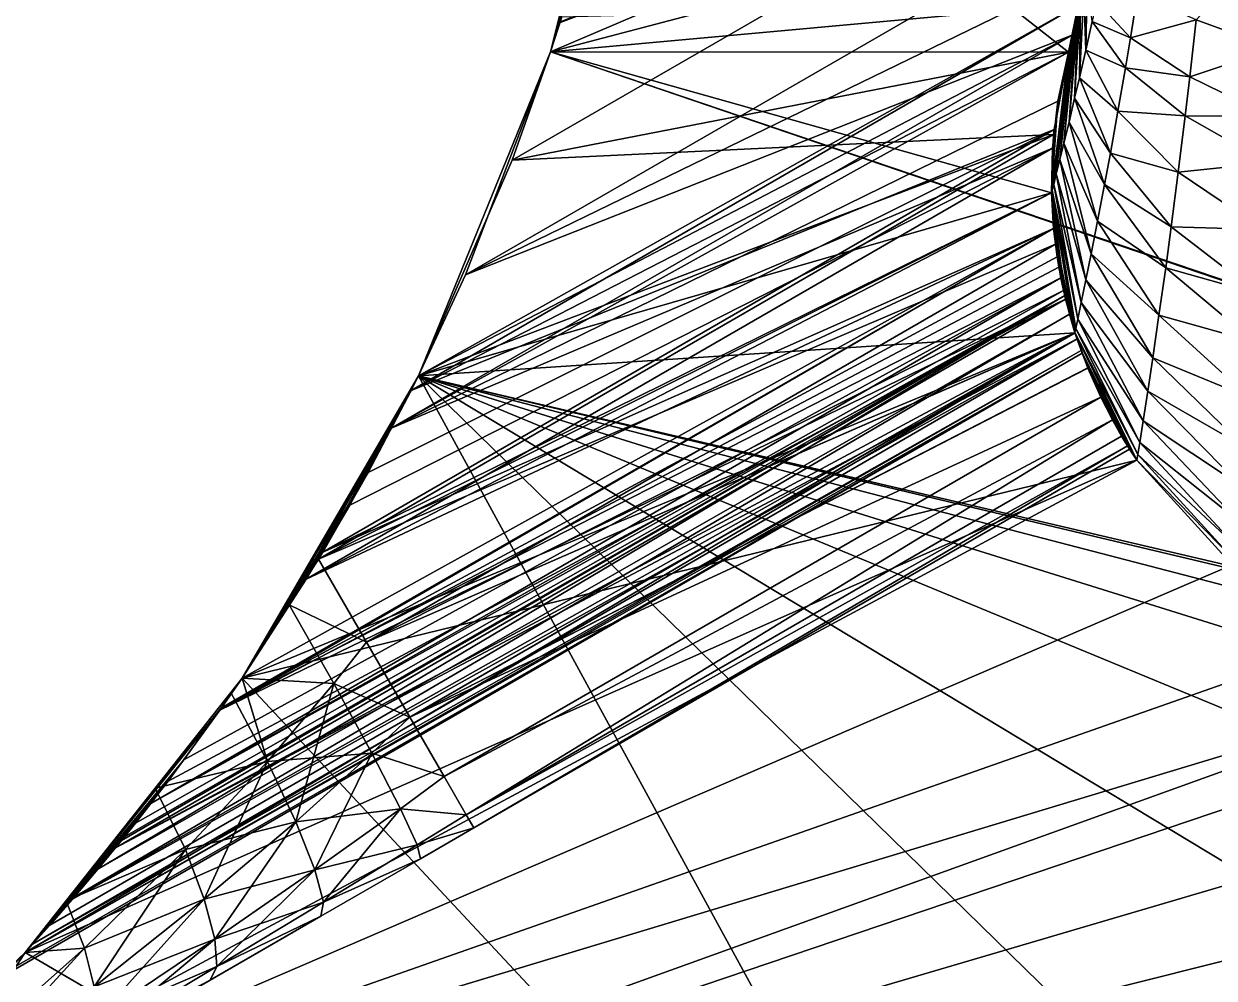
# Model space of a CAD drawing. Header units: metres. Extents: x -44.6 to 35.4, y -44.1 to 26.9.
# Drawn here: x -1.758 to 0.16, y 13.468 to 15.004 of the extents above; entities that cross this region are included whole.
import ezdxf

# ---------------------------------------------------------------- set-up
doc = ezdxf.new("R2010")
doc.units = ezdxf.units.M

msp = doc.modelspace()

# ---------------------------------------------------------------- linework, layer by layer
for points in [[(5.965068, 18.253048, 91.214554), (21.388479, 9.967415, 91.214554), (-0.712421, 16.066345, 91.214554)], [(21.388479, 9.967415, 91.214554), (-0.771627, 15.505931, 91.214554), (-0.712421, 16.066345, 91.214554)], [(-0.844055, 15.178485, 96.591705), (-0.771627, 15.505931, 91.214554), (-0.909001, 14.959399, 91.214554)], [(5.113132, 12.917341, 91.214554), (-0.909001, 14.959399, 91.214554), (-0.771627, 15.505931, 91.214554)], [(-0.771626, 15.505929, 123.214554), (-0.909001, 14.959397, 123.214554), (-0.074778, 14.958472, 123.214554)], [(-0.771626, 15.505929, 123.214554), (-0.894756, 15.005849, 120.187546), (-0.909001, 14.959398, 120.199821)], [(-0.909001, 14.959398, 120.199821), (-0.909001, 14.959397, 123.214554), (-0.771626, 15.505929, 123.214554)], [(-0.771627, 15.505931, 91.214554), (21.388479, 9.967415, 91.214554), (5.113132, 12.917341, 91.214554)], [(-0.074778, 14.958472, 123.214554), (0.039653, 15.511976, 123.214554), (-0.771626, 15.505929, 123.214554)], [(0.013716, 15.35301, 120.214554), (0.039653, 15.511976, 123.214554), (-0.074778, 14.958472, 123.214554)], [(-0.074778, 14.958473, 115.214554), (0.013716, 15.35301, 115.214554), (-0.970826, 14.784585, 115.214554)], [(-0.909001, 14.959398, 115.229286), (-0.970826, 14.784585, 115.214554), (0.013716, 15.35301, 115.214554)], [(0.013716, 15.35301, 120.214554), (-0.970826, 14.784584, 120.214554), (-0.909001, 14.959398, 120.199821)], [(-0.970826, 14.784584, 120.214554), (0.013716, 15.35301, 120.214554), (-0.074778, 14.958472, 120.214554)], [(-0.893531, 15.007623, 115.239029), (-0.909001, 14.959398, 115.229286), (0.013716, 15.35301, 115.214554)], [(0.013716, 15.35301, 120.214554), (-0.909001, 14.959398, 120.199821), (-0.894756, 15.005849, 120.187546)], [(-0.074778, 14.958472, 123.214554), (-0.074778, 14.958472, 120.214554), (0.013716, 15.35301, 120.214554)], [(0.013716, 15.35301, 115.214554), (-0.074778, 14.958473, 115.214554), (-0.05439, 15.036902, 101.580917)], [(-0.041681, 15.088759, 96.5867), (-0.017807, 15.193767, 96.582298), (-1.046293, 14.59997, 96.582298)], [(-0.909001, 14.959399, 96.588005), (-1.046293, 14.59997, 96.582298), (-0.017807, 15.193767, 96.582298)], [(-0.844055, 15.178485, 96.591705), (-0.909001, 14.959399, 96.588005), (-0.017807, 15.193767, 96.582298)], [(-0.909001, 14.959399, 91.214554), (-0.909001, 14.959399, 96.588005), (-0.844055, 15.178485, 96.591705)], [(-0.067683, 14.986404, 96.604736), (-0.041681, 15.088759, 96.5867), (-1.046293, 14.59997, 96.582298)], [(-0.041681, 15.088759, 96.5867), (-0.067683, 14.986404, 96.604736), (-0.074779, 14.958474, 96.214554)], [(-0.074779, 14.958474, 96.214554), (-0.06484, 14.996026, 96.132065), (-0.041681, 15.088759, 96.5867)], [(-0.06484, 14.996026, 96.132065), (-0.055211, 15.033637, 96.052605), (-0.041681, 15.088759, 96.5867)], [(-0.044814, 15.075742, 96.02755), (-0.050173, 15.053837, 96.038605), (-0.046964, 14.961908, 95.86026)], [(-0.046964, 14.961908, 95.86026), (-0.036728, 15.008204, 95.844849), (-0.044814, 15.075742, 96.02755)], [(0.202174, 15.08702, 95.452431), (0.130938, 15.010725, 95.507889), (0.257981, 14.964725, 95.381493)], [(-1.133643, 14.413795, 101.580917), (-0.05439, 15.036902, 101.580917), (-0.074779, 14.958473, 101.576202)], [(-0.05439, 15.036902, 101.580917), (-1.133643, 14.413795, 101.580917), (-1.121819, 14.437596, 101.581261)], [(-1.121819, 14.437596, 101.581261), (-0.909001, 14.959399, 101.589386), (-0.05439, 15.036902, 101.580917)], [(-0.05439, 15.036902, 101.580917), (-0.909001, 14.959399, 101.589386), (-0.89103, 15.01562, 101.590324)], [(-0.074778, 14.958473, 115.214554), (-0.074779, 14.958473, 101.576202), (-0.05439, 15.036902, 101.580917)], [(-0.057054, 14.917542, 95.882309), (-0.046964, 14.961908, 95.86026), (-0.050173, 15.053837, 96.038605)], [(-0.050173, 15.053837, 96.038605), (-0.055211, 15.033637, 96.052605), (-0.057054, 14.917542, 95.882309)], [(0.025207, 14.98199, 95.664963), (-0.029745, 15.040605, 95.838165), (-0.036728, 15.008204, 95.844849)], [(-0.029745, 15.040605, 95.838165), (0.025207, 14.98199, 95.664963), (0.03667, 15.052606, 95.661484)], [(0.130938, 15.010725, 95.507889), (0.03667, 15.052606, 95.661484), (0.025207, 14.98199, 95.664963)], [(-0.07382, 14.84625, 95.937149), (-0.064753, 14.884453, 95.904289), (-0.058893, 15.019104, 96.065514)], [(-0.058893, 15.019104, 96.065514), (-0.063052, 15.002914, 96.083618), (-0.07382, 14.84625, 95.937149)], [(-0.058893, 15.019104, 96.065514), (-0.055211, 15.033637, 96.052605), (-0.06484, 14.996026, 96.132065)], [(-0.063052, 15.002914, 96.083618), (-0.058893, 15.019104, 96.065514), (-0.06484, 14.996026, 96.132065)], [(-0.064753, 14.884453, 95.904289), (-0.057054, 14.917542, 95.882309), (-0.055211, 15.033637, 96.052605)], [(-0.055211, 15.033637, 96.052605), (-0.058893, 15.019104, 96.065514), (-0.064753, 14.884453, 95.904289)], [(-0.89103, 15.01562, 101.590324), (-0.909001, 14.959399, 101.589386), (-0.909001, 14.959398, 115.229286)], [(-0.909001, 14.959398, 115.229286), (-0.893531, 15.007623, 115.239029), (-0.89103, 15.01562, 101.590324)], [(-0.081999, 14.81244, 95.975426), (-0.07382, 14.84625, 95.937149), (-0.063052, 15.002914, 96.083618)], [(-0.063052, 15.002914, 96.083618), (-0.06664, 14.989133, 96.1035), (-0.081999, 14.81244, 95.975426)], [(-0.06484, 14.996026, 96.132065), (-0.06664, 14.989133, 96.1035), (-0.063052, 15.002914, 96.083618)], [(0.01705, 14.933496, 95.673004), (-0.036728, 15.008204, 95.844849), (-0.046964, 14.961908, 95.86026)], [(-0.036728, 15.008204, 95.844849), (0.01705, 14.933496, 95.673004), (0.025207, 14.98199, 95.664963)], [(0.025207, 14.98199, 95.664963), (0.120711, 14.919042, 95.512093), (0.130938, 15.010725, 95.507889)], [(0.257981, 14.964725, 95.381493), (0.130938, 15.010725, 95.507889), (0.120711, 14.919042, 95.512093)], [(-1.121819, 14.437597, 96.59053), (-1.166689, 14.352915, 96.60714), (-0.067683, 14.986404, 96.604736)], [(-0.074779, 14.958474, 96.609657), (-0.067683, 14.986404, 96.604736), (-1.166689, 14.352915, 96.60714)], [(-1.046293, 14.59997, 96.582298), (-1.121819, 14.437597, 96.59053), (-0.067683, 14.986404, 96.604736)], [(-0.09429, 14.762691, 96.061234), (-0.088508, 14.785941, 96.014748), (-0.069385, 14.978699, 96.122971)], [(-0.069385, 14.978699, 96.122971), (-0.071743, 14.969815, 96.145103), (-0.09429, 14.762691, 96.061234)], [(-0.088508, 14.785941, 96.014748), (-0.081999, 14.81244, 95.975426), (-0.06664, 14.989133, 96.1035)], [(-0.06664, 14.989133, 96.1035), (-0.069385, 14.978699, 96.122971), (-0.088508, 14.785941, 96.014748)], [(-0.074779, 14.958474, 96.214554), (-0.074773, 14.958495, 96.211517), (-0.06484, 14.996026, 96.132065)], [(-0.067683, 14.986404, 96.604736), (-0.074779, 14.958474, 96.609657), (-0.074779, 14.958474, 96.214554)], [(-0.06484, 14.996026, 96.132065), (-0.074773, 14.958495, 96.211517), (-0.074349, 14.960072, 96.188141)], [(-0.06484, 14.996026, 96.132065), (-0.074349, 14.960072, 96.188141), (-0.073426, 14.963512, 96.167862)], [(-0.06484, 14.996026, 96.132065), (-0.073426, 14.963512, 96.167862), (-0.071743, 14.969815, 96.145103)], [(-0.071743, 14.969815, 96.145103), (-0.069385, 14.978699, 96.122971), (-0.06484, 14.996026, 96.132065)], [(-0.06484, 14.996026, 96.132065), (-0.069385, 14.978699, 96.122971), (-0.06664, 14.989133, 96.1035)], [(0.120711, 14.919042, 95.512093), (0.025207, 14.98199, 95.664963), (0.01705, 14.933496, 95.673004)], [(-1.166689, 14.352915, 96.60714), (-0.091778, 14.879624, 96.634804), (-0.074779, 14.958474, 96.609657)], [(-1.133643, 14.413795, 101.580917), (-0.074779, 14.958473, 101.576202), (-0.097878, 14.834097, 101.552818)], [(-0.970826, 14.784585, 115.214554), (-0.909001, 14.959399, 101.589386), (-1.121819, 14.437596, 101.581261)], [(-0.909001, 14.959399, 91.214554), (-1.121819, 14.437597, 91.214554), (-1.046293, 14.59997, 96.582298)], [(4.474, 13.127654, 91.214554), (-1.121819, 14.437597, 91.214554), (-0.909001, 14.959399, 91.214554)], [(-0.909001, 14.959397, 123.214554), (-1.121818, 14.437595, 123.214554), (-0.102022, 14.731977, 123.214554)], [(-1.121818, 14.437595, 123.214554), (-0.909001, 14.959397, 123.214554), (-0.970826, 14.784584, 120.214554)], [(-1.046293, 14.59997, 96.582298), (-0.909001, 14.959399, 96.588005), (-0.909001, 14.959399, 91.214554)], [(-0.970826, 14.784585, 115.214554), (-0.909001, 14.959398, 115.229286), (-0.909001, 14.959399, 101.589386)], [(-0.909001, 14.959397, 123.214554), (-0.909001, 14.959398, 120.199821), (-0.970826, 14.784584, 120.214554)], [(-0.098662, 14.826249, 115.214554), (-0.074778, 14.958473, 115.214554), (-0.970826, 14.784585, 115.214554)], [(-0.970826, 14.784584, 120.214554), (-0.074778, 14.958472, 120.214554), (-0.098661, 14.826249, 120.214554)], [(-0.909001, 14.959399, 91.214554), (5.113132, 12.917341, 91.214554), (4.474, 13.127654, 91.214554)], [(-0.909001, 14.959397, 123.214554), (-0.102022, 14.731977, 123.214554), (-0.074778, 14.958472, 123.214554)], [(-0.102023, 14.731979, 96.214554), (-0.102008, 14.732038, 96.207741), (-0.074773, 14.958495, 96.211517)], [(-0.074773, 14.958495, 96.211517), (-0.074779, 14.958474, 96.214554), (-0.102023, 14.731979, 96.214554)], [(-0.102023, 14.731979, 96.214554), (-0.074779, 14.958474, 96.214554), (-0.074779, 14.958474, 96.609657)], [(-0.074779, 14.958474, 96.609657), (-0.091778, 14.879624, 96.634804), (-0.102023, 14.731979, 96.214554)], [(-0.074778, 14.958472, 123.214554), (-0.102022, 14.731977, 123.214554), (-0.098661, 14.826249, 120.214554)], [(-0.102008, 14.732038, 96.207741), (-0.100908, 14.73638, 96.155434), (-0.074349, 14.960072, 96.188141)], [(-0.074349, 14.960072, 96.188141), (-0.074773, 14.958495, 96.211517), (-0.102008, 14.732038, 96.207741)], [(-0.100908, 14.73638, 96.155434), (-0.098536, 14.745773, 96.110558), (-0.073426, 14.963512, 96.167862)], [(-0.073426, 14.963512, 96.167862), (-0.074349, 14.960072, 96.188141), (-0.100908, 14.73638, 96.155434)], [(-0.098662, 14.826249, 115.214554), (-0.097878, 14.834097, 101.552818), (-0.074779, 14.958473, 101.576202)], [(-0.074779, 14.958473, 101.576202), (-0.074778, 14.958473, 115.214554), (-0.098662, 14.826249, 115.214554)], [(-0.098661, 14.826249, 120.214554), (-0.074778, 14.958472, 120.214554), (-0.074778, 14.958472, 123.214554)], [(-0.098536, 14.745773, 96.110558), (-0.09429, 14.762691, 96.061234), (-0.071743, 14.969815, 96.145103)], [(-0.071743, 14.969815, 96.145103), (-0.073426, 14.963512, 96.167862), (-0.098536, 14.745773, 96.110558)], [(0.004907, 14.863689, 95.693138), (-0.046964, 14.961908, 95.86026), (-0.057054, 14.917542, 95.882309)], [(-0.046964, 14.961908, 95.86026), (0.004907, 14.863689, 95.693138), (0.01705, 14.933496, 95.673004)], [(0.120711, 14.919042, 95.512093), (0.251326, 14.855347, 95.388252), (0.257981, 14.964725, 95.381493)], [(0.113327, 14.856055, 95.522209), (0.01705, 14.933496, 95.673004), (0.004907, 14.863689, 95.693138)], [(0.01705, 14.933496, 95.673004), (0.113327, 14.856055, 95.522209), (0.120711, 14.919042, 95.512093)], [(-0.007279, 14.79619, 95.72332), (-0.057054, 14.917542, 95.882309), (-0.064753, 14.884453, 95.904289)], [(-0.057054, 14.917542, 95.882309), (-0.007279, 14.79619, 95.72332), (0.004907, 14.863689, 95.693138)], [(0.251326, 14.855347, 95.388252), (0.120711, 14.919042, 95.512093), (0.113327, 14.856055, 95.522209)], [(-0.016722, 14.745451, 95.754189), (-0.064753, 14.884453, 95.904289), (-0.07382, 14.84625, 95.937149)], [(-0.064753, 14.884453, 95.904289), (-0.016722, 14.745451, 95.754189), (-0.007279, 14.79619, 95.72332)], [(-0.100448, 14.804197, 96.670853), (-0.091778, 14.879624, 96.634804), (-1.166689, 14.352915, 96.60714)], [(-0.091778, 14.879624, 96.634804), (-0.100448, 14.804197, 96.670853), (-0.102023, 14.731979, 96.214554)], [(0.102179, 14.765359, 95.547745), (0.004907, 14.863689, 95.693138), (-0.007279, 14.79619, 95.72332)], [(0.004907, 14.863689, 95.693138), (0.102179, 14.765359, 95.547745), (0.113327, 14.856055, 95.522209)], [(-0.028006, 14.686432, 95.801231), (-0.07382, 14.84625, 95.937149), (-0.081999, 14.81244, 95.975426)], [(-0.07382, 14.84625, 95.937149), (-0.028006, 14.686432, 95.801231), (-0.016722, 14.745451, 95.754189)], [(0.246385, 14.78048, 95.401421), (0.113327, 14.856055, 95.522209), (0.102179, 14.765359, 95.547745)], [(0.113327, 14.856055, 95.522209), (0.246385, 14.78048, 95.401421), (0.251326, 14.855347, 95.388252)], [(-0.102022, 14.731978, 115.220993), (-0.098662, 14.826249, 115.214554), (-1.282953, 14.142498, 115.214554)], [(-1.121818, 14.437596, 115.214554), (-1.282953, 14.142498, 115.214554), (-0.098662, 14.826249, 115.214554)], [(-0.098661, 14.826249, 120.214554), (-1.282953, 14.142497, 120.214554), (-1.121818, 14.437595, 120.214554)], [(-1.282953, 14.142497, 120.214554), (-0.098661, 14.826249, 120.214554), (-0.102022, 14.731977, 120.208122)], [(-0.097878, 14.834097, 101.552818), (-1.27617, 14.15381, 101.552818), (-1.202933, 14.281686, 101.572609)], [(-1.27617, 14.15381, 101.552818), (-0.097878, 14.834097, 101.552818), (-0.102023, 14.731979, 101.512901)], [(-0.097878, 14.834097, 101.552818), (-1.202933, 14.281686, 101.572609), (-1.133643, 14.413795, 101.580917)], [(-0.970826, 14.784585, 115.214554), (-1.121818, 14.437596, 115.214554), (-0.098662, 14.826249, 115.214554)], [(-0.098661, 14.826249, 120.214554), (-1.121818, 14.437595, 120.214554), (-0.970826, 14.784584, 120.214554)], [(-0.102022, 14.731978, 115.220993), (-0.102023, 14.731979, 101.512901), (-0.097878, 14.834097, 101.552818)], [(-0.098662, 14.826249, 115.214554), (-0.102022, 14.731978, 115.220993), (-0.097878, 14.834097, 101.552818)], [(-0.102022, 14.731977, 123.214554), (-0.102022, 14.731977, 120.208122), (-0.098661, 14.826249, 120.214554)], [(-0.038337, 14.633802, 95.856926), (-0.081999, 14.81244, 95.975426), (-0.088508, 14.785941, 96.014748)], [(-0.081999, 14.81244, 95.975426), (-0.038337, 14.633802, 95.856926), (-0.028006, 14.686432, 95.801231)], [(-1.232316, 14.229063, 96.631439), (-1.302668, 14.110095, 96.670853), (-0.100448, 14.804197, 96.670853)], [(-0.102023, 14.731979, 96.721268), (-0.100448, 14.804197, 96.670853), (-1.302668, 14.110095, 96.670853)], [(-1.166689, 14.352915, 96.60714), (-1.232316, 14.229063, 96.631439), (-0.100448, 14.804197, 96.670853)], [(-0.100448, 14.804197, 96.670853), (-0.102023, 14.731979, 96.721268), (-0.102023, 14.731979, 96.214554)], [(-0.046661, 14.592285, 95.914841), (-0.088508, 14.785941, 96.014748), (-0.09429, 14.762691, 96.061234)], [(-0.088508, 14.785941, 96.014748), (-0.046661, 14.592285, 95.914841), (-0.038337, 14.633802, 95.856926)], [(0.090812, 14.677638, 95.586182), (-0.007279, 14.79619, 95.72332), (-0.016722, 14.745451, 95.754189)], [(-0.007279, 14.79619, 95.72332), (0.090812, 14.677638, 95.586182), (0.102179, 14.765359, 95.547745)], [(-1.121819, 14.437596, 101.581261), (-1.121818, 14.437596, 115.214554), (-0.970826, 14.784585, 115.214554)], [(-0.970826, 14.784584, 120.214554), (-1.121818, 14.437595, 120.214554), (-1.121818, 14.437595, 123.214554)], [(0.102179, 14.765359, 95.547745), (0.23873, 14.673103, 95.433243), (0.246385, 14.78048, 95.401421)], [(-0.05413, 14.555661, 95.983971), (-0.09429, 14.762691, 96.061234), (-0.098536, 14.745773, 96.110558)], [(-0.09429, 14.762691, 96.061234), (-0.05413, 14.555661, 95.983971), (-0.046661, 14.592285, 95.914841)], [(0.23873, 14.673103, 95.433243), (0.102179, 14.765359, 95.547745), (0.090812, 14.677638, 95.586182)], [(-0.098613, 14.674561, 96.778839), (-0.102023, 14.731979, 96.721268), (-1.302668, 14.110095, 96.670853)], [(-0.095816, 14.649481, 115.239029), (-0.102022, 14.731978, 115.220993), (-1.282953, 14.142498, 115.214554)], [(-1.282953, 14.142497, 120.214554), (-0.102022, 14.731977, 120.208122), (-0.095816, 14.649481, 120.190086)], [(-1.27617, 14.15381, 101.552818), (-0.102023, 14.731979, 101.512901), (-0.098625, 14.674691, 101.478546)], [(-0.064231, 14.507002, 123.214554), (-0.102022, 14.731977, 123.214554), (-1.121818, 14.437595, 123.214554)], [(-0.064213, 14.507096, 96.204269), (-0.102008, 14.732038, 96.207741), (-0.102023, 14.731979, 96.214554)], [(-0.102023, 14.731979, 96.214554), (-0.064232, 14.507004, 96.214554), (-0.064213, 14.507096, 96.204269)], [(-0.064232, 14.507004, 96.214554), (-0.102023, 14.731979, 96.214554), (-0.102023, 14.731979, 96.721268)], [(-0.102023, 14.731979, 96.721268), (-0.098613, 14.674561, 96.778839), (-0.064232, 14.507004, 96.214554)], [(-0.098625, 14.674691, 101.478546), (-0.102023, 14.731979, 101.512901), (-0.102022, 14.731978, 115.220993)], [(-0.102022, 14.731978, 115.220993), (-0.079451, 14.561072, 101.365356), (-0.090236, 14.61259, 101.426689)], [(-0.090236, 14.61259, 101.426689), (-0.098625, 14.674691, 101.478546), (-0.102022, 14.731978, 115.220993)], [(-0.079451, 14.561072, 101.365356), (-0.102022, 14.731978, 115.220993), (-0.095816, 14.649481, 115.239029)], [(-0.064231, 14.507002, 123.214554), (-0.095816, 14.649481, 120.190086), (-0.102022, 14.731977, 120.208122)], [(-0.102022, 14.731977, 120.208122), (-0.102022, 14.731977, 123.214554), (-0.064231, 14.507002, 123.214554)], [(-0.062768, 14.513995, 96.125374), (-0.100908, 14.73638, 96.155434), (-0.102008, 14.732038, 96.207741)], [(-0.102008, 14.732038, 96.207741), (-0.064213, 14.507096, 96.204269), (-0.062768, 14.513995, 96.125374)], [(-0.059661, 14.528898, 96.057854), (-0.098536, 14.745773, 96.110558), (-0.100908, 14.73638, 96.155434)], [(-0.100908, 14.73638, 96.155434), (-0.062768, 14.513995, 96.125374), (-0.059661, 14.528898, 96.057854)], [(-0.098536, 14.745773, 96.110558), (-0.059661, 14.528898, 96.057854), (-0.05413, 14.555661, 95.983971)], [(0.081885, 14.61169, 95.625572), (-0.016722, 14.745451, 95.754189), (-0.028006, 14.686432, 95.801231)], [(-0.016722, 14.745451, 95.754189), (0.081885, 14.61169, 95.625572), (0.090812, 14.677638, 95.586182)], [(-0.098625, 14.674691, 101.478546), (-1.441647, 13.899298, 101.478546), (-1.405854, 13.950881, 101.49762)], [(-1.441647, 13.899298, 101.478546), (-0.098625, 14.674691, 101.478546), (-0.090236, 14.61259, 101.426689)], [(-1.405854, 13.950881, 96.746506), (-1.439926, 13.903053, 96.780655), (-0.098613, 14.674561, 96.778839)], [(-0.09294, 14.629029, 96.844223), (-0.098613, 14.674561, 96.778839), (-1.439926, 13.903053, 96.780655)], [(-0.098625, 14.674691, 101.478546), (-1.405854, 13.950881, 101.49762), (-1.27617, 14.15381, 101.552818)], [(-1.302668, 14.110095, 96.670853), (-1.405854, 13.950881, 96.746506), (-0.098613, 14.674561, 96.778839)], [(-0.098613, 14.674561, 96.778839), (-0.09294, 14.629029, 96.844223), (-0.064232, 14.507004, 96.214554)], [(0.071087, 14.534979, 95.685654), (-0.028006, 14.686432, 95.801231), (-0.038337, 14.633802, 95.856926)], [(-0.028006, 14.686432, 95.801231), (0.071087, 14.534979, 95.685654), (0.081885, 14.61169, 95.625572)], [(0.230706, 14.569754, 95.480011), (0.090812, 14.677638, 95.586182), (0.081885, 14.61169, 95.625572)], [(0.090812, 14.677638, 95.586182), (0.230706, 14.569754, 95.480011), (0.23873, 14.673103, 95.433243)], [(-1.282953, 14.142498, 115.214554), (-1.205699, 14.00869, 115.239029), (-0.095816, 14.649481, 115.239029)], [(-0.095816, 14.649481, 120.190086), (-1.205699, 14.008689, 120.190086), (-1.282953, 14.142497, 120.214554)], [(-0.082698, 14.574917, 115.268364), (-0.095816, 14.649481, 115.239029), (-1.205699, 14.00869, 115.239029)], [(-1.205699, 14.008689, 120.190086), (-0.095816, 14.649481, 120.190086), (-0.082692, 14.574892, 120.160736)], [(-0.095816, 14.649481, 115.239029), (-0.064232, 14.507004, 101.262947), (-0.079451, 14.561072, 101.365356)], [(-0.095816, 14.649481, 115.239029), (-0.082698, 14.574917, 115.268364), (-0.064232, 14.507004, 101.262947)], [(-0.064231, 14.507002, 123.214554), (-0.082692, 14.574892, 120.160736), (-0.095816, 14.649481, 120.190086)], [(0.061081, 14.466578, 95.756866), (-0.038337, 14.633802, 95.856926), (-0.046661, 14.592285, 95.914841)], [(-0.038337, 14.633802, 95.856926), (0.061081, 14.466578, 95.756866), (0.071087, 14.534979, 95.685654)], [(-0.087044, 14.595472, 96.916512), (-0.09294, 14.629029, 96.844223), (-1.439926, 13.903053, 96.780655)], [(-0.064232, 14.507004, 96.214554), (-0.09294, 14.629029, 96.844223), (-0.087044, 14.595472, 96.916512)], [(-1.499714, 13.819124, 96.840584), (-1.55294, 13.749137, 96.916512), (-0.087044, 14.595472, 96.916512)], [(-0.082674, 14.574808, 96.992226), (-0.087044, 14.595472, 96.916512), (-1.55294, 13.749137, 96.916512)], [(-1.439926, 13.903053, 96.780655), (-1.499714, 13.819124, 96.840584), (-0.087044, 14.595472, 96.916512)], [(-1.441647, 13.899298, 101.478546), (-0.090236, 14.61259, 101.426689), (-0.079451, 14.561072, 101.365356)], [(-1.121819, 14.437597, 91.214554), (-1.121819, 14.437597, 96.59053), (-1.046293, 14.59997, 96.582298)], [(-0.064232, 14.507004, 96.214554), (-0.087044, 14.595472, 96.916512), (-0.082674, 14.574808, 96.992226)], [(0.224264, 14.492398, 95.527306), (0.081885, 14.61169, 95.625572), (0.071087, 14.534979, 95.685654)], [(0.081885, 14.61169, 95.625572), (0.224264, 14.492398, 95.527306), (0.230706, 14.569754, 95.480011)], [(-0.080788, 14.56664, 97.070404), (-0.082674, 14.574808, 96.992226), (-1.55294, 13.749137, 96.916512)], [(-0.064231, 14.507003, 115.309898), (-0.082698, 14.574917, 115.268364), (-1.205699, 14.00869, 115.239029)], [(-1.205699, 14.008689, 120.190086), (-0.082692, 14.574892, 120.160736), (-0.064223, 14.507005, 120.119186)], [(-0.082698, 14.574917, 115.268364), (-0.064231, 14.507003, 115.309898), (-0.064232, 14.507004, 101.262947)], [(-0.064231, 14.507002, 123.214554), (-0.064223, 14.507005, 120.119186), (-0.082692, 14.574892, 120.160736)], [(-0.064232, 14.507004, 96.214554), (-0.082674, 14.574808, 96.992226), (-0.080788, 14.56664, 97.070404)], [(0.052938, 14.412627, 95.830956), (-0.046661, 14.592285, 95.914841), (-0.05413, 14.555661, 95.983971)], [(-0.046661, 14.592285, 95.914841), (0.052938, 14.412627, 95.830956), (0.061081, 14.466578, 95.756866)], [(-0.080788, 14.56664, 97.070404), (-1.600445, 13.689265, 97.070404), (-1.638192, 13.643317, 97.959877)], [(-1.638192, 13.643317, 97.959877), (-0.073087, 14.536661, 98.338058), (-0.080788, 14.56664, 97.070404)], [(-0.079451, 14.561072, 101.365356), (-1.610143, 13.677326, 101.365356), (-1.525288, 13.785098, 101.427628)], [(-1.610143, 13.677326, 101.365356), (-0.079451, 14.561072, 101.365356), (-0.064232, 14.507004, 101.262947)], [(-1.595437, 13.695467, 97.02742), (-1.600445, 13.689265, 97.070404), (-0.080788, 14.56664, 97.070404)], [(-0.080788, 14.56664, 97.070404), (-1.57795, 13.717323, 96.968071), (-1.595437, 13.695467, 97.02742)], [(-1.55294, 13.749137, 96.916512), (-1.57795, 13.717323, 96.968071), (-0.080788, 14.56664, 97.070404)], [(-0.079451, 14.561072, 101.365356), (-1.525288, 13.785098, 101.427628), (-1.441647, 13.899298, 101.478546)], [(-0.064232, 14.507004, 96.214554), (-0.080788, 14.56664, 97.070404), (-0.073087, 14.536661, 98.338058)], [(0.045572, 14.365044, 95.919411), (-0.05413, 14.555661, 95.983971), (-0.059661, 14.528898, 96.057854)], [(-0.05413, 14.555661, 95.983971), (0.045572, 14.365044, 95.919411), (0.052938, 14.412627, 95.830956)], [(-0.064232, 14.507004, 99.618446), (-0.073087, 14.536661, 98.338058), (-1.676618, 13.597936, 98.814056)], [(-1.638192, 13.643317, 97.959877), (-1.676618, 13.597936, 98.814056), (-0.073087, 14.536661, 98.338058)], [(-0.073087, 14.536661, 98.338058), (-0.064232, 14.507004, 99.618446), (-0.064232, 14.507004, 96.214554)], [(0.040081, 14.330278, 96.013969), (-0.059661, 14.528898, 96.057854), (-0.062768, 14.513995, 96.125374)], [(-0.059661, 14.528898, 96.057854), (0.040081, 14.330278, 96.013969), (0.045572, 14.365044, 95.919411)], [(0.21632, 14.402802, 95.598763), (0.071087, 14.534979, 95.685654), (0.061081, 14.466578, 95.756866)], [(0.071087, 14.534979, 95.685654), (0.21632, 14.402802, 95.598763), (0.224264, 14.492398, 95.527306)], [(-0.064232, 14.507004, 99.618446), (-1.715713, 13.553131, 99.632774), (-1.755471, 13.508912, 100.415833)], [(-1.755471, 13.508912, 100.415833), (-0.052927, 14.474131, 101.069298), (-0.064232, 14.507004, 99.618446)], [(-1.676618, 13.597936, 98.814056), (-1.715713, 13.553131, 99.632774), (-0.064232, 14.507004, 99.618446)], [(-1.610143, 13.677326, 101.365356), (-0.064232, 14.507004, 101.262947), (-0.060882, 14.497176, 101.223541)], [(0.035521, 14.30184, 123.214554), (-0.064231, 14.507002, 123.214554), (-1.405854, 13.95088, 123.214554)], [(-1.121818, 14.437595, 123.214554), (-1.405854, 13.95088, 123.214554), (-0.064231, 14.507002, 123.214554)], [(-1.205699, 14.008689, 120.190086), (-0.064223, 14.507005, 120.119186), (-0.064168, 14.506805, 120.119064)], [(-0.064166, 14.506822, 115.310066), (-0.064231, 14.507003, 115.309898), (-1.205699, 14.00869, 115.239029)], [(-1.205699, 14.00869, 115.239029), (-1.136007, 13.88798, 115.310051), (-0.064166, 14.506822, 115.310066)], [(-0.064168, 14.506805, 120.119064), (-1.136006, 13.887979, 120.119064), (-1.205699, 14.008689, 120.190086)], [(-0.043674, 14.450202, 115.360611), (-0.064166, 14.506822, 115.310066), (-1.136007, 13.88798, 115.310051)], [(-1.136006, 13.887979, 120.119064), (-0.064168, 14.506805, 120.119064), (-0.043651, 14.450146, 120.068443)], [(0.03554, 14.301962, 96.201393), (-0.064213, 14.507096, 96.204269), (-0.064232, 14.507004, 96.214554)], [(-0.064232, 14.507004, 96.214554), (0.035521, 14.301842, 96.214554), (0.03554, 14.301962, 96.201393)], [(-0.060882, 14.497176, 101.223541), (-0.064232, 14.507004, 101.262947), (-0.064231, 14.507003, 115.309898)], [(0.035521, 14.301842, 96.214554), (-0.064232, 14.507004, 96.214554), (-0.064232, 14.507004, 99.618446)], [(-0.064232, 14.507004, 99.618446), (-0.052927, 14.474131, 101.069298), (0.035521, 14.301842, 96.214554)], [(-0.064223, 14.507005, 120.119186), (-0.064231, 14.507002, 123.214554), (0.035521, 14.30184, 123.214554)], [(-0.060882, 14.497176, 101.223541), (-0.064231, 14.507003, 115.309898), (-0.064166, 14.506822, 115.310066)], [(0.035521, 14.30184, 123.214554), (-0.064168, 14.506805, 120.119064), (-0.064223, 14.507005, 120.119186)], [(0.036983, 14.310923, 96.100395), (-0.062768, 14.513995, 96.125374), (-0.064213, 14.507096, 96.204269)], [(-0.064213, 14.507096, 96.204269), (0.03554, 14.301962, 96.201393), (0.036983, 14.310923, 96.100395)], [(-0.043651, 14.450146, 120.068443), (-0.064168, 14.506805, 120.119064), (0.035521, 14.30184, 123.214554)], [(-0.064166, 14.506822, 115.310066), (-0.054429, 14.478242, 101.147614), (-0.060882, 14.497176, 101.223541)], [(-0.064166, 14.506822, 115.310066), (-0.043674, 14.450202, 115.360611), (-0.054429, 14.478242, 101.147614)], [(-0.062768, 14.513995, 96.125374), (0.036983, 14.310923, 96.100395), (0.040081, 14.330278, 96.013969)], [(-0.060882, 14.497176, 101.223541), (-1.743414, 13.522182, 101.224342), (-1.679408, 13.594692, 101.302605)], [(-1.743414, 13.522182, 101.224342), (-0.060882, 14.497176, 101.223541), (-0.054429, 14.478242, 101.147614)], [(-0.060882, 14.497176, 101.223541), (-1.679408, 13.594692, 101.302605), (-1.610143, 13.677326, 101.365356)], [(-1.755471, 13.508912, 100.415833), (-1.790666, 13.470846, 101.069298), (-0.052927, 14.474131, 101.069298)], [(-0.052927, 14.474131, 101.069298), (-1.790666, 13.470846, 101.069298), (-1.789466, 13.472128, 101.106506)], [(-0.052927, 14.474131, 101.069298), (-1.789466, 13.472128, 101.106506), (-1.782264, 13.479844, 101.142006)], [(-0.052927, 14.474131, 101.069298), (-1.782264, 13.479844, 101.142006), (-1.755471, 13.508912, 101.204613)], [(-0.054429, 14.478242, 101.147614), (-1.755471, 13.508912, 101.204613), (-1.743414, 13.522182, 101.224342)], [(-1.755471, 13.508912, 101.204613), (-0.054429, 14.478242, 101.147614), (-0.052927, 14.474131, 101.069298)], [(-0.054429, 14.478242, 101.147614), (0.010944, 14.340437, 115.560051), (0.020513, 14.324825, 115.636269)], [(-0.054429, 14.478242, 101.147614), (-0.004011, 14.366581, 115.487373), (0.010944, 14.340437, 115.560051)], [(0.020513, 14.324825, 115.636269), (0.023818, 14.319613, 115.714554), (-0.054429, 14.478242, 101.147614)], [(-0.054429, 14.478242, 101.147614), (-0.043674, 14.450202, 115.360611), (-0.022745, 14.402993, 115.420662)], [(-0.022745, 14.402993, 115.420662), (-0.004011, 14.366581, 115.487373), (-0.054429, 14.478242, 101.147614)], [(-0.052927, 14.474131, 101.069298), (-0.054429, 14.478242, 101.147614), (0.023818, 14.319613, 115.714554)], [(0.035521, 14.301842, 96.214554), (-0.052927, 14.474131, 101.069298), (0.023818, 14.319613, 115.714554)], [(0.20882, 14.323273, 95.682732), (0.061081, 14.466578, 95.756866), (0.052938, 14.412627, 95.830956)], [(0.061081, 14.466578, 95.756866), (0.20882, 14.323273, 95.682732), (0.21632, 14.402802, 95.598763)], [(-0.022745, 14.402993, 115.420662), (-0.043674, 14.450202, 115.360611), (-1.136007, 13.88798, 115.310051)], [(-1.136006, 13.887979, 120.119064), (-0.043651, 14.450146, 120.068443), (-0.022745, 14.402993, 120.008446)], [(-0.022745, 14.402993, 120.008446), (-0.043651, 14.450146, 120.068443), (0.035521, 14.30184, 123.214554)], [(-1.405855, 13.950882, 91.214554), (-1.166689, 14.352915, 96.60714), (-1.121819, 14.437597, 96.59053)], [(-1.121819, 14.437597, 96.59053), (-1.121819, 14.437597, 91.214554), (-1.405855, 13.950882, 91.214554)], [(-1.405855, 13.950882, 91.214554), (-1.121819, 14.437597, 91.214554), (-0.078914, 12.528251, 91.214554)], [(-1.282953, 14.142497, 120.214554), (-1.405854, 13.95088, 123.214554), (-1.121818, 14.437595, 123.214554)], [(-1.282953, 14.142498, 115.214554), (-1.121818, 14.437596, 115.214554), (-1.121819, 14.437596, 101.581261)], [(-1.121819, 14.437596, 101.581261), (-1.133643, 14.413795, 101.580917), (-1.282953, 14.142498, 115.214554)], [(-1.121818, 14.437595, 123.214554), (-1.121818, 14.437595, 120.214554), (-1.282953, 14.142497, 120.214554)], [(-1.121819, 14.437597, 91.214554), (1.805616, 13.227497, 91.214554), (1.152555, 13.065535, 91.214554)], [(-1.121819, 14.437597, 91.214554), (2.472705, 13.315321, 91.214554), (1.805616, 13.227497, 91.214554)], [(-1.121819, 14.437597, 91.214554), (3.145433, 13.327903, 91.214554), (2.472705, 13.315321, 91.214554)], [(1.152555, 13.065535, 91.214554), (0.521733, 12.831471, 91.214554), (-1.121819, 14.437597, 91.214554)], [(-1.121819, 14.437597, 91.214554), (4.474, 13.127654, 91.214554), (3.815339, 13.265083, 91.214554)], [(3.815339, 13.265083, 91.214554), (3.145433, 13.327903, 91.214554), (-1.121819, 14.437597, 91.214554)], [(0.521733, 12.831471, 91.214554), (-0.078914, 12.528251, 91.214554), (-1.121819, 14.437597, 91.214554)], [(-1.133643, 14.413795, 101.580917), (-1.405854, 13.95088, 115.214554), (-1.330284, 14.068704, 115.214554)], [(-1.133643, 14.413795, 101.580917), (-1.202933, 14.281686, 101.572609), (-1.405854, 13.95088, 115.214554)], [(-1.133643, 14.413795, 101.580917), (-1.330284, 14.068704, 115.214554), (-1.282953, 14.142498, 115.214554)], [(-1.136007, 13.88798, 115.310051), (-1.080699, 13.792183, 115.420662), (-0.022745, 14.402993, 115.420662)], [(-0.022745, 14.402993, 120.008446), (-1.080699, 13.792183, 120.008446), (-1.136006, 13.887979, 120.119064)], [(-0.004011, 14.366581, 115.487373), (-0.022745, 14.402993, 115.420662), (-1.080699, 13.792183, 115.420662)], [(-1.080699, 13.792183, 120.008446), (-0.022745, 14.402993, 120.008446), (-0.004014, 14.366586, 119.94175)], [(-0.004014, 14.366586, 119.94175), (-0.022745, 14.402993, 120.008446), (0.035521, 14.30184, 123.214554)], [(0.202626, 14.26079, 95.769524), (0.052938, 14.412627, 95.830956), (0.045572, 14.365044, 95.919411)], [(0.052938, 14.412627, 95.830956), (0.202626, 14.26079, 95.769524), (0.20882, 14.323273, 95.682732)], [(-1.045189, 13.730678, 119.869064), (-1.080699, 13.792183, 120.008446), (-0.004014, 14.366586, 119.94175)], [(-0.004011, 14.366581, 115.487373), (-1.080699, 13.792183, 115.420662), (-1.045189, 13.730679, 115.560051)], [(-0.004014, 14.366586, 119.94175), (0.010944, 14.340437, 119.869064), (-1.045189, 13.730678, 119.869064)], [(-1.045189, 13.730679, 115.560051), (0.010944, 14.340437, 115.560051), (-0.004011, 14.366581, 115.487373)], [(0.010944, 14.340437, 119.869064), (-0.004014, 14.366586, 119.94175), (0.035521, 14.30184, 123.214554)], [(0.196956, 14.205863, 95.872635), (0.045572, 14.365044, 95.919411), (0.040081, 14.330278, 96.013969)], [(0.045572, 14.365044, 95.919411), (0.196956, 14.205863, 95.872635), (0.202626, 14.26079, 95.769524)], [(-1.405855, 13.950882, 91.214554), (-1.232316, 14.229063, 96.631439), (-1.166689, 14.352915, 96.60714)], [(0.020513, 14.324825, 115.636269), (0.010944, 14.340437, 115.560051), (-1.045189, 13.730679, 115.560051)], [(-1.045189, 13.730678, 119.869064), (0.010944, 14.340437, 119.869064), (0.020505, 14.324838, 119.792938)], [(0.020505, 14.324838, 119.792938), (0.010944, 14.340437, 119.869064), (0.035521, 14.30184, 123.214554)], [(0.19269, 14.165842, 95.98243), (0.040081, 14.330278, 96.013969), (0.036983, 14.310923, 96.100395)], [(0.040081, 14.330278, 96.013969), (0.19269, 14.165842, 95.98243), (0.196956, 14.205863, 95.872635)], [(0.020505, 14.324838, 119.792938), (-1.032953, 13.709485, 119.714554), (-1.045189, 13.730678, 119.869064)], [(-1.045189, 13.730679, 115.560051), (-1.032953, 13.709485, 115.714554), (0.020513, 14.324825, 115.636269)], [(0.020505, 14.324838, 119.792938), (0.023819, 14.319613, 119.714554), (-1.032953, 13.709485, 119.714554)], [(-1.032953, 13.709485, 115.714554), (0.023818, 14.319613, 115.714554), (0.020513, 14.324825, 115.636269)], [(0.023818, 14.319613, 115.714554), (-1.032953, 13.709485, 115.714554), (-1.032953, 13.709485, 119.714554)], [(-1.032953, 13.709485, 119.714554), (0.023819, 14.319613, 119.714554), (0.023818, 14.319613, 115.714554)], [(0.023819, 14.319613, 119.714554), (0.020505, 14.324838, 119.792938), (0.035521, 14.30184, 123.214554)], [(0.035521, 14.30184, 123.214554), (0.035521, 14.301842, 96.214554), (0.023818, 14.319613, 115.714554)], [(0.023818, 14.319613, 115.714554), (0.023819, 14.319613, 119.714554), (0.035521, 14.30184, 123.214554)], [(0.19027, 14.1436, 96.08252), (0.036983, 14.310923, 96.100395), (0.03554, 14.301962, 96.201393)], [(0.036983, 14.310923, 96.100395), (0.19027, 14.1436, 96.08252), (0.19269, 14.165842, 95.98243)], [(-2.163729, 13.120461, 123.214554), (0.189125, 14.133174, 123.214554), (0.035521, 14.30184, 123.214554)], [(-1.75547, 13.508911, 123.214554), (-2.163729, 13.120461, 123.214554), (0.035521, 14.30184, 123.214554)], [(-1.405854, 13.95088, 123.214554), (-1.75547, 13.508911, 123.214554), (0.035521, 14.30184, 123.214554)], [(0.189139, 14.133313, 96.199333), (0.03554, 14.301962, 96.201393), (0.035521, 14.301842, 96.214554)], [(0.035521, 14.301842, 96.214554), (0.189124, 14.133176, 96.214554), (0.189139, 14.133313, 96.199333)], [(0.189125, 14.133174, 123.214554), (0.189124, 14.133176, 96.214554), (0.035521, 14.301842, 96.214554)], [(0.035521, 14.301842, 96.214554), (0.035521, 14.30184, 123.214554), (0.189125, 14.133174, 123.214554)], [(0.03554, 14.301962, 96.201393), (0.189139, 14.133313, 96.199333), (0.19027, 14.1436, 96.08252)], [(-1.202933, 14.281686, 101.572609), (-1.27617, 14.15381, 101.552818), (-1.405854, 13.95088, 115.214554)], [(-1.302668, 14.110095, 96.670853), (-1.232316, 14.229063, 96.631439), (-1.405855, 13.950882, 91.214554)], [(-1.27617, 14.15381, 101.552818), (-1.405854, 13.950881, 101.49762), (-1.405854, 13.95088, 115.214554)], [(-1.405854, 13.95088, 123.214554), (-1.282953, 14.142497, 120.214554), (-1.330284, 14.068703, 120.214554)], [(-1.205699, 14.00869, 115.239029), (-1.282953, 14.142498, 115.214554), (-1.330284, 14.068704, 115.214554)], [(-1.330284, 14.068703, 120.214554), (-1.282953, 14.142497, 120.214554), (-1.205699, 14.008689, 120.190086)], [(-2.622526, 12.793239, 123.214554), (2.688706, 14.126357, 123.214554), (1.757324, 14.081887, 123.214554)], [(-2.622526, 12.793239, 123.214554), (3.620629, 14.095225, 123.214554), (2.688706, 14.126357, 123.214554)], [(-2.163729, 13.120461, 123.214554), (0.384088, 14.01472, 123.214554), (0.189125, 14.133174, 123.214554)], [(-3.654488, 12.347116, 123.214554), (-6.478465, 11.4214, 123.214554), (3.620629, 14.095225, 123.214554)], [(3.620629, 14.095225, 123.214554), (-6.478465, 11.4214, 123.214554), (-6.451591, 11.199994, 123.214554)], [(-6.451591, 11.199994, 123.214554), (4.546967, 13.988694, 123.214554), (3.620629, 14.095225, 123.214554)], [(3.620629, 14.095225, 123.214554), (-3.122755, 12.533741, 123.214554), (-3.654488, 12.347116, 123.214554)], [(-2.622526, 12.793239, 123.214554), (-3.122755, 12.533741, 123.214554), (3.620629, 14.095225, 123.214554)], [(-1.405855, 13.950882, 91.214554), (-1.405854, 13.950881, 96.746506), (-1.302668, 14.110095, 96.670853)], [(1.757324, 14.081887, 123.214554), (0.832606, 13.962108, 123.214554), (-2.622526, 12.793239, 123.214554)], [(-1.258172, 13.942223, 115.248604), (-1.330284, 14.068704, 115.214554), (-1.405854, 13.95088, 115.214554)], [(-1.405854, 13.95088, 120.214554), (-1.330284, 14.068703, 120.214554), (-1.258172, 13.942223, 120.180504)], [(-1.330284, 14.068703, 120.214554), (-1.405854, 13.95088, 120.214554), (-1.405854, 13.95088, 123.214554)], [(-1.330284, 14.068704, 115.214554), (-1.258172, 13.942223, 115.248604), (-1.205699, 14.00869, 115.239029)], [(-1.205699, 14.008689, 120.190086), (-1.258172, 13.942223, 120.180504), (-1.330284, 14.068703, 120.214554)], [(0.604557, 13.956109, 123.214554), (0.384088, 14.01472, 123.214554), (-2.163729, 13.120461, 123.214554)], [(-1.136007, 13.88798, 115.310051), (-1.205699, 14.00869, 115.239029), (-1.258172, 13.942223, 115.248604)], [(-1.258172, 13.942223, 120.180504), (-1.205699, 14.008689, 120.190086), (-1.136006, 13.887979, 120.119064)], [(5.461629, 13.807467, 123.214554), (4.546967, 13.988694, 123.214554), (-6.451591, 11.199994, 123.214554)], [(-2.622526, 12.793239, 123.214554), (0.832606, 13.962108, 123.214554), (0.604557, 13.956109, 123.214554)], [(0.604557, 13.956109, 123.214554), (-2.163729, 13.120461, 123.214554), (-2.622526, 12.793239, 123.214554)], [(-1.405854, 13.950881, 96.746506), (-1.405855, 13.950882, 91.214554), (-1.755471, 13.508912, 91.214554)], [(-1.755471, 13.508912, 91.214554), (-1.405855, 13.950882, 91.214554), (-0.078914, 12.528251, 91.214554)], [(-1.755471, 13.508912, 91.214554), (-1.439926, 13.903053, 96.780655), (-1.405854, 13.950881, 96.746506)], [(-1.75547, 13.508911, 123.214554), (-1.405854, 13.95088, 123.214554), (-1.546175, 13.773493, 120.214554)], [(-1.546175, 13.773493, 115.214554), (-1.424063, 13.927861, 115.214554), (-1.405854, 13.950881, 101.49762)], [(-1.405854, 13.950881, 101.49762), (-1.441647, 13.899298, 101.478546), (-1.546175, 13.773493, 115.214554)], [(-1.405854, 13.95088, 123.214554), (-1.424063, 13.927861, 120.214554), (-1.546175, 13.773493, 120.214554)], [(-1.424063, 13.927861, 115.214554), (-1.405854, 13.95088, 115.214554), (-1.405854, 13.950881, 101.49762)], [(-1.405854, 13.95088, 115.214554), (-1.424063, 13.927861, 115.214554), (-1.365245, 13.816489, 115.262344)], [(-1.365245, 13.816489, 120.166771), (-1.424063, 13.927861, 120.214554), (-1.405854, 13.95088, 120.214554)], [(-1.405854, 13.95088, 123.214554), (-1.405854, 13.95088, 120.214554), (-1.424063, 13.927861, 120.214554)], [(-1.365245, 13.816489, 115.262344), (-1.258172, 13.942223, 115.248604), (-1.405854, 13.95088, 115.214554)], [(-1.405854, 13.95088, 120.214554), (-1.258172, 13.942223, 120.180504), (-1.365245, 13.816489, 120.166771)], [(-1.197063, 13.829815, 115.323395), (-1.258172, 13.942223, 115.248604), (-1.365245, 13.816489, 115.262344)], [(-1.319559, 13.719358, 120.088181), (-1.365245, 13.816489, 120.166771), (-1.258172, 13.942223, 120.180504)], [(-1.258172, 13.942223, 120.180504), (-1.197063, 13.829815, 120.105713), (-1.319559, 13.719358, 120.088181)], [(-1.258172, 13.942223, 115.248604), (-1.197063, 13.829815, 115.323395), (-1.136007, 13.88798, 115.310051)], [(-1.136006, 13.887979, 120.119064), (-1.197063, 13.829815, 120.105713), (-1.258172, 13.942223, 120.180504)], [(-1.365245, 13.816489, 115.262344), (-1.424063, 13.927861, 115.214554), (-1.546175, 13.773493, 115.214554)], [(-1.546175, 13.773493, 120.214554), (-1.424063, 13.927861, 120.214554), (-1.365245, 13.816489, 120.166771)], [(-1.755471, 13.508912, 91.214554), (-1.499714, 13.819124, 96.840584), (-1.439926, 13.903053, 96.780655)], [(-1.441647, 13.899298, 101.478546), (-1.755471, 13.508911, 115.214554), (-1.689645, 13.592125, 115.214554)], [(-1.441647, 13.899298, 101.478546), (-1.525288, 13.785098, 101.427628), (-1.755471, 13.508911, 115.214554)], [(-1.441647, 13.899298, 101.478546), (-1.689645, 13.592125, 115.214554), (-1.546175, 13.773493, 115.214554)], [(-1.080699, 13.792183, 115.420662), (-1.136007, 13.88798, 115.310051), (-1.197063, 13.829815, 115.323395)], [(-1.197063, 13.829815, 120.105713), (-1.136006, 13.887979, 120.119064), (-1.080699, 13.792183, 120.008446)], [(-1.365245, 13.816489, 115.262344), (-1.319559, 13.719358, 115.340935), (-1.197063, 13.829815, 115.323395)], [(-1.151034, 13.740528, 115.432358), (-1.197063, 13.829815, 115.323395), (-1.319559, 13.719358, 115.340935)], [(-1.288701, 13.642126, 119.984352), (-1.319559, 13.719358, 120.088181), (-1.197063, 13.829815, 120.105713)], [(-1.197063, 13.829815, 120.105713), (-1.151034, 13.740528, 119.99675), (-1.288701, 13.642126, 119.984352)], [(-1.197063, 13.829815, 115.323395), (-1.151034, 13.740528, 115.432358), (-1.080699, 13.792183, 115.420662)], [(-1.080699, 13.792183, 120.008446), (-1.151034, 13.740528, 119.99675), (-1.197063, 13.829815, 120.105713)], [(-22.577843, -0.467835, 108.3573), (-22.580578, -0.463096, 108.214554), (5.438054, 13.813114, 108.214554)], [(5.438054, 13.813114, 108.214554), (-22.580578, -0.463096, 108.214554), (-22.560772, -0.497401, 107.181145)], [(-22.560772, -0.497401, 109.247971), (-22.577843, -0.467835, 108.3573), (5.438054, 13.813114, 108.214554)], [(-22.560772, -0.497401, 107.181145), (5.443946, 13.811707, 107.909195), (5.438054, 13.813114, 108.214554)], [(5.438054, 13.813114, 108.214554), (5.443955, 13.811706, 108.520149), (-22.560772, -0.497401, 109.247971)], [(5.461628, 13.807467, 107.603607), (5.443946, 13.811707, 107.909195), (-22.560772, -0.497401, 107.181145)], [(-22.560772, -0.497401, 109.247971), (5.443955, 13.811706, 108.520149), (5.461628, 13.807467, 108.825508)], [(-1.755471, 13.508912, 91.214554), (-1.55294, 13.749137, 96.916512), (-1.499714, 13.819124, 96.840584)], [(-1.546175, 13.773493, 115.214554), (-1.497112, 13.675057, 115.271584), (-1.365245, 13.816489, 115.262344)], [(-1.365245, 13.816489, 120.166771), (-1.497112, 13.675057, 120.157532), (-1.546175, 13.773493, 120.214554)], [(-1.319559, 13.719358, 115.340935), (-1.365245, 13.816489, 115.262344), (-1.497112, 13.675057, 115.271584)], [(-1.466935, 13.594585, 120.079102), (-1.497112, 13.675057, 120.157532), (-1.365245, 13.816489, 120.166771)], [(-1.365245, 13.816489, 120.166771), (-1.319559, 13.719358, 120.088181), (-1.466935, 13.594585, 120.079102)], [(-22.560772, -0.497401, 107.181145), (5.489996, 13.800603, 107.307281), (5.461628, 13.807467, 107.603607)], [(5.461628, 13.807467, 108.825508), (5.489996, 13.800603, 109.121834), (-22.560772, -0.497401, 109.247971)], [(-22.501471, -0.600114, 110.275322), (-22.560772, -0.497401, 109.247971), (5.489996, 13.800603, 109.121834)], [(5.489996, 13.800603, 107.307281), (-22.560772, -0.497401, 107.181145), (-22.501471, -0.600114, 106.153793)], [(-22.501471, -0.600114, 106.153793), (5.554471, 13.784718, 106.854912), (5.489996, 13.800603, 107.307281)], [(5.489996, 13.800603, 109.121834), (5.554235, 13.784776, 109.572815), (-22.501471, -0.600114, 110.275322)], [(-6.451591, 11.199994, 123.214554), (6.358602, 13.552733, 123.214554), (5.461629, 13.807467, 123.214554)], [(-1.045189, 13.730679, 115.560051), (-1.080699, 13.792183, 115.420662), (-1.151034, 13.740528, 115.432358)], [(-1.151034, 13.740528, 119.99675), (-1.080699, 13.792183, 120.008446), (-1.045189, 13.730678, 119.869064)], [(5.554235, 13.784776, 109.572815), (5.643419, 13.762151, 110.022881), (-22.501471, -0.600114, 110.275322)], [(-22.501471, -0.600114, 106.153793), (5.643419, 13.762151, 106.406235), (5.554471, 13.784718, 106.854912)], [(-1.525288, 13.785098, 101.427628), (-1.610143, 13.677326, 101.365356), (-1.755471, 13.508911, 115.214554)], [(-1.546175, 13.773493, 120.214554), (-1.689644, 13.592125, 120.214554), (-1.75547, 13.508911, 123.214554)], [(-1.497112, 13.675057, 115.271584), (-1.546175, 13.773493, 115.214554), (-1.689645, 13.592125, 115.214554)], [(-1.689644, 13.592125, 120.214554), (-1.546175, 13.773493, 120.214554), (-1.497112, 13.675057, 120.157532)], [(-22.403023, -0.770632, 111.290581), (-22.501471, -0.600114, 110.275322), (5.643419, 13.762151, 110.022881)], [(5.643419, 13.762151, 106.406235), (-22.501471, -0.600114, 106.153793), (-22.403023, -0.770632, 105.138535)], [(-22.403023, -0.770632, 105.138535), (5.756793, 13.732289, 105.957855), (5.643419, 13.762151, 106.406235)], [(5.643419, 13.762151, 110.022881), (5.756929, 13.732252, 110.471748), (-22.403023, -0.770632, 111.290581)], [(-22.403023, -0.770632, 105.138535), (5.891508, 13.695191, 105.517509), (5.756793, 13.732289, 105.957855)], [(5.756929, 13.732252, 110.471748), (5.891508, 13.695191, 110.911598), (-22.403023, -0.770632, 111.290581)], [(-1.755471, 13.508912, 91.214554), (-1.57795, 13.717323, 96.968071), (-1.55294, 13.749137, 96.916512)], [(-1.319559, 13.719358, 115.340935), (-1.288701, 13.642126, 115.444763), (-1.151034, 13.740528, 115.432358)], [(-1.124129, 13.682206, 115.565918), (-1.151034, 13.740528, 115.432358), (-1.288701, 13.642126, 115.444763)], [(-1.274853, 13.59026, 119.862625), (-1.288701, 13.642126, 119.984352), (-1.151034, 13.740528, 119.99675)], [(-1.151034, 13.740528, 119.99675), (-1.124129, 13.682206, 119.86319), (-1.274853, 13.59026, 119.862625)], [(-1.151034, 13.740528, 115.432358), (-1.124129, 13.682206, 115.565918), (-1.045189, 13.730679, 115.560051)], [(-1.045189, 13.730678, 119.869064), (-1.124129, 13.682206, 119.86319), (-1.151034, 13.740528, 119.99675)], [(-1.755471, 13.508912, 91.214554), (-1.595437, 13.695467, 97.02742), (-1.57795, 13.717323, 96.968071)], [(-1.497112, 13.675057, 115.271584), (-1.466935, 13.594585, 115.350014), (-1.319559, 13.719358, 115.340935)], [(-1.288701, 13.642126, 115.444763), (-1.319559, 13.719358, 115.340935), (-1.466935, 13.594585, 115.350014)], [(-1.449787, 13.53051, 119.983505), (-1.466935, 13.594585, 120.079102), (-1.319559, 13.719358, 120.088181)], [(-1.319559, 13.719358, 120.088181), (-1.288701, 13.642126, 119.984352), (-1.449787, 13.53051, 119.983505)], [(-1.032953, 13.709485, 115.714554), (-1.045189, 13.730679, 115.560051), (-1.124129, 13.682206, 115.565918)], [(-1.124129, 13.682206, 119.86319), (-1.045189, 13.730678, 119.869064), (-1.032953, 13.709485, 119.714554)], [(0.918845, 10.932149, 104.713608), (5.891508, 13.695191, 105.517509), (-22.403023, -0.770632, 105.138535)], [(-22.266003, -1.007955, 112.287781), (-22.403023, -0.770632, 111.290581), (5.891508, 13.695191, 110.911598)], [(5.891508, 13.695191, 110.911598), (6.048522, 13.649718, 111.350967), (-22.266003, -1.007955, 112.287781)], [(-1.600445, 13.689265, 97.070404), (-1.595437, 13.695467, 97.02742), (-1.755471, 13.508912, 91.214554)], [(-1.124129, 13.682206, 115.565918), (-1.118711, 13.659972, 115.712341), (-1.032953, 13.709485, 115.714554)], [(-1.032953, 13.709485, 119.714554), (-1.118711, 13.659972, 119.716766), (-1.124129, 13.682206, 119.86319)], [(-1.118711, 13.659972, 119.716766), (-1.032953, 13.709485, 119.714554), (-1.032953, 13.709485, 115.714554)], [(-1.032953, 13.709485, 115.714554), (-1.118711, 13.659972, 115.712341), (-1.118711, 13.659972, 119.716766)], [(-1.638192, 13.643317, 97.959877), (-1.600445, 13.689265, 97.070404), (-1.755471, 13.508912, 91.214554)], [(-1.610143, 13.677326, 101.365356), (-1.679408, 13.594692, 101.302605), (-1.755471, 13.508911, 115.214554)], [(-1.689645, 13.592125, 115.214554), (-1.659743, 13.515803, 115.275032), (-1.497112, 13.675057, 115.271584)], [(-1.497112, 13.675057, 120.157532), (-1.659743, 13.515803, 120.154076), (-1.689644, 13.592125, 120.214554)], [(-1.466935, 13.594585, 115.350014), (-1.497112, 13.675057, 115.271584), (-1.659743, 13.515803, 115.275032)], [(-1.6441, 13.453405, 120.08049), (-1.659743, 13.515803, 120.154076), (-1.497112, 13.675057, 120.157532)], [(-1.497112, 13.675057, 120.157532), (-1.466935, 13.594585, 120.079102), (-1.6441, 13.453405, 120.08049)], [(-1.288701, 13.642126, 115.444763), (-1.274853, 13.59026, 115.566483), (-1.124129, 13.682206, 115.565918)], [(-1.118711, 13.659972, 115.712341), (-1.124129, 13.682206, 115.565918), (-1.274853, 13.59026, 115.566483)], [(-1.274853, 13.59026, 119.862625), (-1.124129, 13.682206, 119.86319), (-1.118711, 13.659972, 119.716766)], [(-1.118711, 13.659972, 115.712341), (-1.278996, 13.567431, 119.731628), (-1.118711, 13.659972, 119.716766)], [(-1.118711, 13.659972, 115.712341), (-1.278996, 13.567431, 115.697479), (-1.278996, 13.567431, 119.731628)], [(-1.274853, 13.59026, 115.566483), (-1.278996, 13.567431, 115.697479), (-1.118711, 13.659972, 115.712341)], [(-1.118711, 13.659972, 119.716766), (-1.278996, 13.567431, 119.731628), (-1.274853, 13.59026, 119.862625)], [(6.048522, 13.649718, 111.350967), (6.224067, 13.595994, 111.782181), (-22.266003, -1.007955, 112.287781)], [(-1.676618, 13.597936, 98.814056), (-1.638192, 13.643317, 97.959877), (-1.755471, 13.508912, 91.214554)], [(-1.466935, 13.594585, 115.350014), (-1.449787, 13.53051, 115.44561), (-1.288701, 13.642126, 115.444763)], [(-1.274853, 13.59026, 115.566483), (-1.288701, 13.642126, 115.444763), (-1.449787, 13.53051, 115.44561)], [(-1.446597, 13.4863, 119.875923), (-1.449787, 13.53051, 119.983505), (-1.288701, 13.642126, 119.984352)], [(-1.288701, 13.642126, 119.984352), (-1.274853, 13.59026, 119.862625), (-1.446597, 13.4863, 119.875923)], [(-1.715713, 13.553131, 99.632774), (-1.676618, 13.597936, 98.814056), (-1.755471, 13.508912, 91.214554)], [(-22.091219, -1.31069, 113.261086), (-22.266003, -1.007955, 112.287781), (6.224067, 13.595994, 111.782181)], [(6.224067, 13.595994, 111.782181), (6.358602, 13.552733, 112.082466), (-22.091219, -1.31069, 113.261086)], [(-1.755471, 13.508911, 115.214554), (-1.679408, 13.594692, 101.302605), (-1.743414, 13.522182, 101.224342)], [(-1.659743, 13.515803, 115.275032), (-1.689645, 13.592125, 115.214554), (-1.755471, 13.508911, 115.214554)], [(-1.75547, 13.508911, 120.214554), (-1.689644, 13.592125, 120.214554), (-1.659743, 13.515803, 120.154076)], [(-1.689644, 13.592125, 120.214554), (-1.75547, 13.508911, 120.214554), (-1.75547, 13.508911, 123.214554)], [(-1.659743, 13.515803, 115.275032), (-1.644101, 13.453405, 115.348625), (-1.466935, 13.594585, 115.350014)], [(-1.449787, 13.53051, 115.44561), (-1.466935, 13.594585, 115.350014), (-1.644101, 13.453405, 115.348625)], [(-1.638549, 13.403546, 119.996605), (-1.6441, 13.453405, 120.08049), (-1.466935, 13.594585, 120.079102)], [(-1.466935, 13.594585, 120.079102), (-1.449787, 13.53051, 119.983505), (-1.638549, 13.403546, 119.996605)], [(-1.449787, 13.53051, 115.44561), (-1.446597, 13.4863, 115.553192), (-1.274853, 13.59026, 115.566483)], [(-1.278996, 13.567431, 115.697479), (-1.274853, 13.59026, 115.566483), (-1.446597, 13.4863, 115.553192)], [(-1.446597, 13.4863, 119.875923), (-1.274853, 13.59026, 119.862625), (-1.278996, 13.567431, 119.731628)], [(-1.457537, 13.464351, 119.762184), (-1.278996, 13.567431, 119.731628), (-1.658175, 13.348513, 115.618073)], [(-1.457537, 13.464351, 115.666931), (-1.658175, 13.348513, 115.618073), (-1.278996, 13.567431, 119.731628)], [(-1.278996, 13.567431, 119.731628), (-1.278996, 13.567431, 115.697479), (-1.457537, 13.464351, 115.666931)], [(-1.446597, 13.4863, 115.553192), (-1.457537, 13.464351, 115.666931), (-1.278996, 13.567431, 115.697479)], [(-1.278996, 13.567431, 119.731628), (-1.457537, 13.464351, 119.762184), (-1.446597, 13.4863, 119.875923)], [(6.358602, 13.552733, 112.082466), (6.628825, 13.460273, 112.629128), (-22.091219, -1.31069, 113.261086)], [(7.231989, 13.226169, 123.214554), (6.358602, 13.552733, 123.214554), (-6.451591, 11.199994, 123.214554)], [(-1.755471, 13.508912, 91.214554), (-1.755471, 13.508912, 100.415833), (-1.715713, 13.553131, 99.632774)], [(-1.743414, 13.522182, 101.224342), (-1.755471, 13.508912, 101.204613), (-1.755471, 13.508911, 115.214554)], [(-1.644101, 13.453405, 115.348625), (-1.638549, 13.403546, 115.43251), (-1.449787, 13.53051, 115.44561)], [(-1.643301, 13.368131, 119.905632), (-1.638549, 13.403546, 119.996605), (-1.449787, 13.53051, 119.983505)], [(-1.449787, 13.53051, 119.983505), (-1.446597, 13.4863, 119.875923), (-1.643301, 13.368131, 119.905632)], [(-1.446597, 13.4863, 115.553192), (-1.449787, 13.53051, 115.44561), (-1.638549, 13.403546, 115.43251)], [(-2.16373, 13.120462, 91.214554), (-1.790666, 13.470846, 101.069298), (-1.755471, 13.508912, 100.415833)], [(-1.755471, 13.508912, 100.415833), (-1.755471, 13.508912, 91.214554), (-2.16373, 13.120462, 91.214554)], [(-2.16373, 13.120462, 91.214554), (-1.755471, 13.508912, 91.214554), (-0.078914, 12.528251, 91.214554)], [(-2.163729, 13.120461, 115.214554), (-2.150004, 13.13352, 115.214554), (-1.755471, 13.508912, 101.204613)], [(-1.755471, 13.508912, 101.204613), (-1.782264, 13.479844, 101.142006), (-2.163729, 13.120461, 115.214554)], [(-2.163729, 13.120461, 123.214554), (-1.75547, 13.508911, 123.214554), (-1.894173, 13.376938, 120.214554)], [(-1.755471, 13.508912, 101.204613), (-2.150004, 13.13352, 115.214554), (-1.894173, 13.376938, 115.214554)], [(-1.894173, 13.376938, 115.214554), (-1.755471, 13.508911, 115.214554), (-1.755471, 13.508912, 101.204613)], [(-1.755471, 13.508911, 115.214554), (-1.894173, 13.376938, 115.214554), (-1.879101, 13.321646, 115.270599)], [(-1.879101, 13.321645, 120.158508), (-1.894173, 13.376938, 120.214554), (-1.75547, 13.508911, 120.214554)], [(-1.75547, 13.508911, 123.214554), (-1.75547, 13.508911, 120.214554), (-1.894173, 13.376938, 120.214554)], [(-1.879101, 13.321646, 115.270599), (-1.659743, 13.515803, 115.275032), (-1.755471, 13.508911, 115.214554)], [(-1.644101, 13.453405, 115.348625), (-1.659743, 13.515803, 115.275032), (-1.879101, 13.321646, 115.270599)], [(-1.876366, 13.279925, 120.096405), (-1.879101, 13.321645, 120.158508), (-1.659743, 13.515803, 120.154076)], [(-1.75547, 13.508911, 120.214554), (-1.659743, 13.515803, 120.154076), (-1.879101, 13.321645, 120.158508)], [(-1.659743, 13.515803, 120.154076), (-1.6441, 13.453405, 120.08049), (-1.876366, 13.279925, 120.096405)], [(-1.638549, 13.403546, 115.43251), (-1.643302, 13.368131, 115.523483), (-1.446597, 13.4863, 115.553192)], [(-1.457537, 13.464351, 115.666931), (-1.446597, 13.4863, 115.553192), (-1.643302, 13.368131, 115.523483)], [(-1.643301, 13.368131, 119.905632), (-1.446597, 13.4863, 119.875923), (-1.457537, 13.464351, 119.762184)]]:
    msp.add_3dface(points)

doc.saveas('drawing.dxf')
